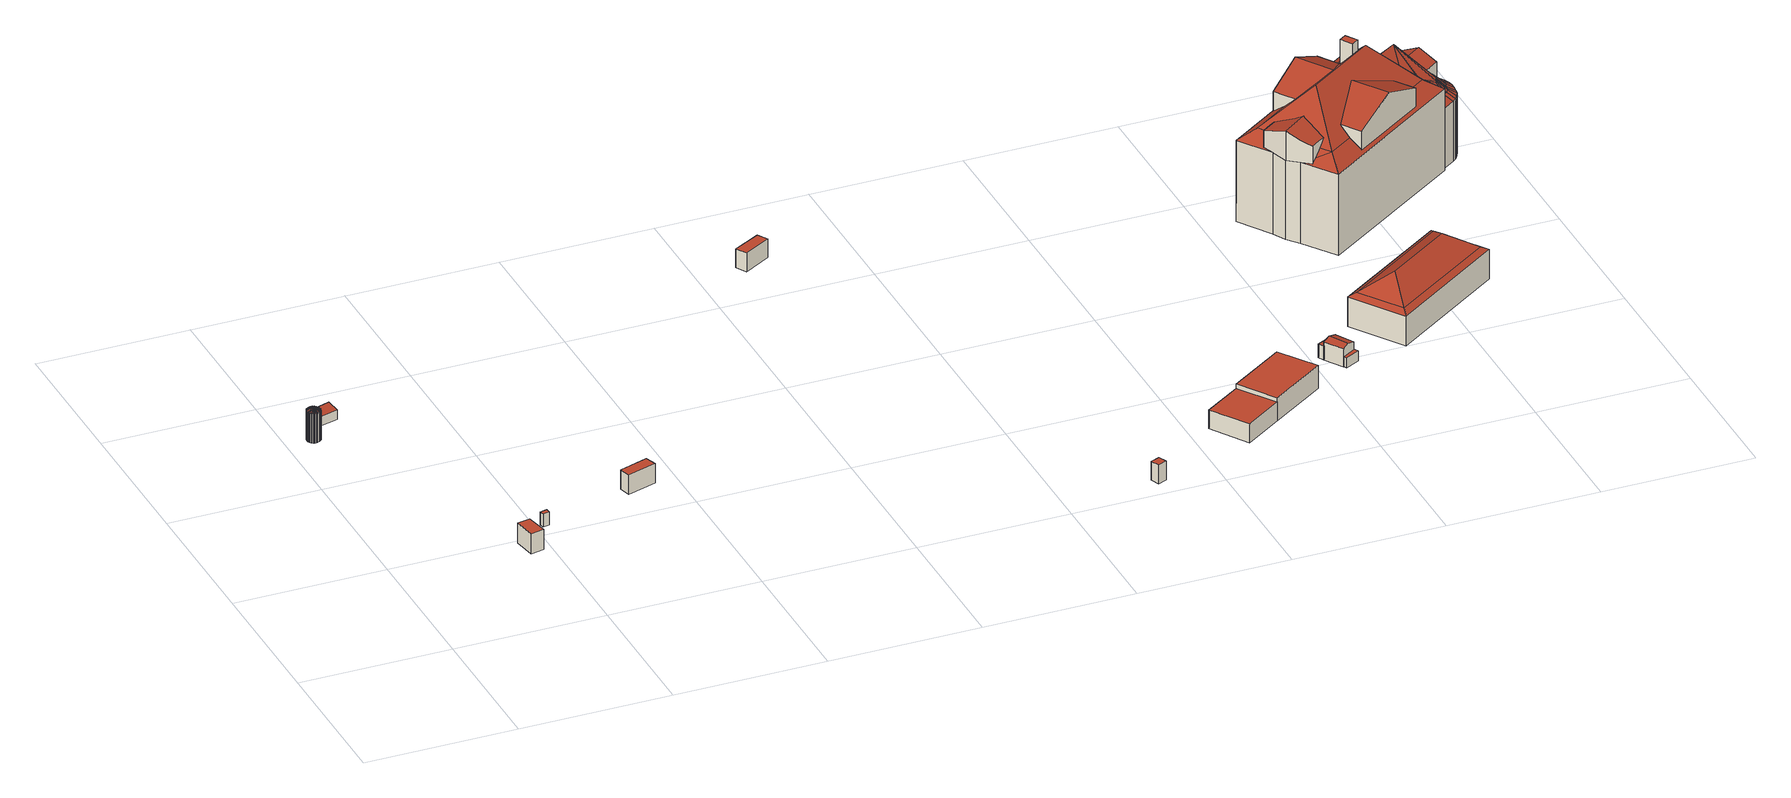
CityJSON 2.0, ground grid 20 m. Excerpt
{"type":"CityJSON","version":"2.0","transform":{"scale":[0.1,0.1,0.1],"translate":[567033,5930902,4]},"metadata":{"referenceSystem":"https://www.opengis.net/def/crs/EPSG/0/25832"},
"CityObjects":{
"building1":{"type":"Building","attributes":{"Grundfläche 2D":"2.288042","Grundhöhe NN":"8.356"},"geometry":[{"type":"Solid","lod":"3","boundaries":[[[[0,1,2]],[[0,3,1]],[[0,2,4]],[[0,4,5]],[[0,5,6]],[[0,6,7]],[[0,7,8]],[[0,8,9]],[[0,9,10]],[[0,10,11]],[[0,11,12]],[[0,12,13]],[[0,13,14]],[[0,14,15]],[[0,15,16]],[[0,16,17]],[[0,17,18]],[[0,18,19]],[[0,19,20]],[[0,20,21]],[[0,21,22]],[[0,22,23]],[[0,23,24]],[[0,24,25]],[[0,25,26]],[[0,26,27]],[[0,27,28]],[[0,28,29]],[[0,29,30]],[[0,30,31]],[[0,31,32]],[[0,32,33]],[[0,33,34]],[[0,34,35]],[[0,35,36]],[[0,36,37]],[[0,37,38]],[[0,38,39]],[[0,39,40]],[[0,40,3]],[[41,42,2,1]],[[42,43,4,2]],[[44,41,1,3]],[[45,46,40,39]],[[46,44,3,40]],[[43,47,5,4]],[[47,48,6,5]],[[48,49,7,6]],[[49,50,8,7]],[[50,51,9,8]],[[51,52,10,9]],[[52,53,11,10]],[[53,54,12,11]],[[54,55,13,12]],[[55,56,14,13]],[[56,57,15,14]],[[57,58,16,15]],[[58,59,17,16]],[[59,60,18,17]],[[60,61,19,18]],[[61,62,20,19]],[[62,63,21,20]],[[63,64,22,21]],[[64,65,23,22]],[[65,66,24,23]],[[66,67,25,24]],[[67,68,26,25]],[[68,69,27,26]],[[69,70,28,27]],[[70,71,29,28]],[[71,72,30,29]],[[72,73,31,30]],[[73,74,32,31]],[[74,75,33,32]],[[75,76,34,33]],[[76,77,35,34]],[[77,78,36,35]],[[78,79,37,36]],[[79,80,38,37]],[[80,45,39,38]],[[75,74,73,72,71,70,69,68,67,66,65,64,63,62,61,60,59,58,57,56,55,54,53,52,51,50,49,48,47,43,42,41,44,46,45,80,79,78,77,76]]]],"semantics":{"surfaces":[{"type":"RoofSurface"},{"type":"WallSurface"},{"type":"GroundSurface"}],"values":[[0,0,0,0,0,0,0,0,0,0,0,0,0,0,0,0,0,0,0,0,0,0,0,0,0,0,0,0,0,0,0,0,0,0,0,0,0,0,0,0,1,1,1,1,1,1,1,1,1,1,1,1,1,1,1,1,1,1,1,1,1,1,1,1,1,1,1,1,1,1,1,1,1,1,1,1,1,1,1,1,2]]}}]},
"building2":{"type":"Building","attributes":{"Grundfläche 2D":"4.906124","Grundhöhe NN":"8.386"},"geometry":[{"type":"Solid","lod":"3","boundaries":[[[[81,82,83,84]],[[85,86,84,83]],[[86,87,81,84]],[[87,88,82,81]],[[88,85,83,82]],[[88,87,86,85]]]],"semantics":{"surfaces":[{"type":"RoofSurface"},{"type":"WallSurface"},{"type":"GroundSurface"}],"values":[[0,1,1,1,1,2]]}}]},
"building3":{"type":"Building","attributes":{"Grundfläche 2D":"5.289794","Grundhöhe NN":"8.117"},"geometry":[{"type":"Solid","lod":"3","boundaries":[[[[89,90,91,92]],[[93,94,92,91]],[[94,95,89,92]],[[95,96,90,89]],[[96,93,91,90]],[[96,95,94,93]]]],"semantics":{"surfaces":[{"type":"RoofSurface"},{"type":"WallSurface"},{"type":"GroundSurface"}],"values":[[0,1,1,1,1,2]]}}]},
"building4":{"type":"Building","attributes":{"Grundfläche 2D":"0.561024","Grundhöhe NN":"8.333"},"geometry":[{"type":"Solid","lod":"3","boundaries":[[[[97,98,99,100]],[[101,102,100,99]],[[102,103,97,100]],[[103,104,98,97]],[[104,101,99,98]],[[104,103,102,101]]]],"semantics":{"surfaces":[{"type":"RoofSurface"},{"type":"WallSurface"},{"type":"GroundSurface"}],"values":[[0,1,1,1,1,2]]}}]},
"building5":{"type":"Building","attributes":{"Grundfläche 2D":"6.463064","Grundhöhe NN":"8.228"},"geometry":[{"type":"Solid","lod":"3","boundaries":[[[[105,106,107,108]],[[109,110,108,107]],[[110,111,105,108]],[[111,112,106,105]],[[112,109,107,106]],[[112,111,110,109]]]],"semantics":{"surfaces":[{"type":"RoofSurface"},{"type":"WallSurface"},{"type":"GroundSurface"}],"values":[[0,1,1,1,1,2]]}}]},
"building6":{"type":"Building","attributes":{"Grundfläche 2D":"6.432009","Grundhöhe NN":"7.682"},"geometry":[{"type":"Solid","lod":"3","boundaries":[[[[113,114,115,116]],[[117,118,116,115]],[[118,119,113,116]],[[119,120,114,113]],[[120,117,115,114]],[[120,119,118,117]]]],"semantics":{"surfaces":[{"type":"RoofSurface"},{"type":"WallSurface"},{"type":"GroundSurface"}],"values":[[0,1,1,1,1,2]]}}]},
"building7":{"type":"Building","attributes":{"Grundfläche 2D":"1.590785","Grundhöhe NN":"5.026"},"geometry":[{"type":"Solid","lod":"3","boundaries":[[[[121,122,123,124]],[[125,126,124,123]],[[126,127,121,124]],[[127,128,122,121]],[[128,125,123,122]],[[128,127,126,125]]]],"semantics":{"surfaces":[{"type":"RoofSurface"},{"type":"WallSurface"},{"type":"GroundSurface"}],"values":[[0,1,1,1,1,2]]}}]},
"building8":{"type":"Building","attributes":{"Grundfläche 2D":"86.899957","Grundhöhe NN":"4.821"},"geometry":[{"type":"Solid","lod":"3","boundaries":[[[[129,130,131,132]],[[133,134,135,136]],[[132,131,137,138]],[[129,132,138,139]],[[130,129,139,140]],[[135,131,130,136]],[[136,130,140,141,133]],[[134,133,141,142]],[[134,142,137,131,135]],[[142,141,140,139,138,137]]]],"semantics":{"surfaces":[{"type":"RoofSurface"},{"type":"WallSurface"},{"type":"GroundSurface"}],"values":[[0,0,1,1,1,1,1,1,1,2]]}}]},
"building9":{"type":"Building","attributes":{"Grundfläche 2D":"1.658803","Grundhöhe NN":"4.783"},"geometry":[{"type":"Solid","lod":"3","boundaries":[[[[143,144,145,146]],[[144,143,147,148]],[[145,144,148,149]],[[146,145,149,150]],[[143,146,150,147]],[[148,147,150,149]]]],"semantics":{"surfaces":[{"type":"RoofSurface"},{"type":"WallSurface"},{"type":"GroundSurface"}],"values":[[0,1,1,1,1,2]]}}]},
"building10":{"type":"Building","attributes":{"Grundfläche 2D":"6.116574","Grundhöhe NN":"4.805"},"geometry":[{"type":"Solid","lod":"3","boundaries":[[[[151,152,153,154]],[[155,152,151,156]],[[154,153,147,157]],[[156,151,154,157,158]],[[155,156,158,148]],[[147,153,152,155,148]],[[157,147,148,158]]]],"semantics":{"surfaces":[{"type":"RoofSurface"},{"type":"WallSurface"},{"type":"GroundSurface"}],"values":[[0,0,1,1,1,1,2]]}}]},
"building11":{"type":"Building","attributes":{"Grundfläche 2D":"1.258649","Grundhöhe NN":"4.889"},"geometry":[{"type":"Solid","lod":"3","boundaries":[[[[159,160,161,162]],[[160,159,163,164]],[[161,160,164,165]],[[162,161,165,166]],[[159,162,166,163]],[[164,163,166,165]]]],"semantics":{"surfaces":[{"type":"RoofSurface"},{"type":"WallSurface"},{"type":"GroundSurface"}],"values":[[0,1,1,1,1,2]]}}]},
"building12":{"type":"Building","attributes":{"Grundfläche 2D":"151.495396","Grundhöhe NN":"4.526"},"geometry":[{"type":"Solid","lod":"3","boundaries":[[[[167,168,169,170]],[[171,167,170,172]],[[168,173,174,169]],[[173,171,172,174]],[[175,176,172,170]],[[175,169,174,176]],[[176,174,172]],[[175,170,169]],[[168,167,177,178]],[[173,168,178,179]],[[171,173,179,180]],[[167,171,180,177]],[[179,178,177,180]]]],"semantics":{"surfaces":[{"type":"RoofSurface"},{"type":"WallSurface"},{"type":"GroundSurface"}],"values":[[0,0,0,0,0,0,0,0,1,1,1,1,2]]}}]},
"building13":{"type":"Building","attributes":{"Grundfläche 2D":"419.954166","Grundhöhe NN":"4.056"},"children":["building13-1"],"geometry":[{"type":"Solid","lod":"3","boundaries":[[[[181,182,183,184,185,186]],[[187,188,185,184,189,190]],[[191,192,193,194,195]],[[196,197,192,191]],[[198,199,200,201,202]],[[203,204,205,201,200,206,207,208]],[[209,207,206,210,211]],[[212,213,208,207,214,215,201,205,216,217,218,219,220,221]],[[222,213,212,221,220,219,223,224]],[[216,225,223,219,218,217]],[[226,227,228,229,230,231,232]],[[233,234,235,236,237,230,229,238]],[[239,240,241]],[[242,241,240,243,244]],[[245,246,247]],[[248,249,246]],[[248,250,249]],[[190,189,184,183,182,251,250,248,252,253]],[[248,254,255]],[[256,257,254]],[[258,259,260,261]],[[259,262,263,260]],[[263,262,264,265,266]],[[264,267,268,265]],[[269,270,268,267]],[[269,271,272,270]],[[271,273,274,272]],[[273,275,276,274]],[[275,277,278,276]],[[279,280,281,282,278,277,283,284]],[[283,285,286,284]],[[286,285,287,288,289]],[[287,290,291,288]],[[290,292,293,291]],[[292,294,295,293]],[[294,296,297,295]],[[296,298,299,297]],[[298,300,301,299]],[[300,302,303,301]],[[302,304,305,303]],[[304,242,244,305]],[[244,246,305]],[[247,246,244]],[[305,246,303]],[[293,306,307,291]],[[288,291,307,308]],[[289,288,308,309]],[[289,250,286]],[[309,310,289]],[[310,250,289]],[[286,250,284]],[[250,251,279,284]],[[278,282,253,252]],[[278,252,276]],[[252,311,276]],[[311,312,276]],[[265,268,313,314]],[[315,246,249,316]],[[310,309,308,307,306,249,250]],[[317,318,312,311,252,255]],[[313,319,255,254,314]],[[243,240,320,199,245,247,244]],[[248,246,245]],[[256,254,248]],[[261,260,257,256,321,322]],[[266,265,314,254,263]],[[260,263,254,257]],[[248,255,252]],[[274,276,312,318]],[[272,274,318,317]],[[319,270,272,317,255]],[[268,270,319,313]],[[303,246,301]],[[301,315,299]],[[246,315,301]],[[297,299,315,316]],[[295,297,316,249]],[[293,295,249,306]],[[323,324,325,326,327]],[[328,329,330,324,323,331,332,333]],[[334,321,335,336,332,331]],[[337,325,324]],[[333,332,215,214,324,330,338,196,191,195,194]],[[248,336,335]],[[339,336,248]],[[248,198,202,339]],[[201,215,202]],[[202,215,339]],[[339,215,336]],[[336,215,332]],[[232,231,230,237,236,235,337,324,214,207,209]],[[340,341,342,343]],[[251,182,181,186,280,279]],[[253,282,281,188,187,190]],[[186,185,188,281,280]],[[197,329,328,193,192]],[[194,193,328,333]],[[338,330,329,197,196]],[[213,222,224,203,208]],[[217,216,205,204,225,216]],[[225,204,203,224,223]],[[227,226,232,209,211]],[[227,211,210,344,229,228]],[[238,229,344,327,326,233]],[[235,234,233,326,325,337]],[[340,343,345,346]],[[341,340,346,347]],[[342,341,347,348]],[[239,241,242,349,350,351]],[[242,304,352,349]],[[199,198,248,245]],[[256,248,335,321]],[[259,258,353,354]],[[262,259,354,355]],[[264,262,355,356]],[[267,264,356,357]],[[269,267,357,358]],[[271,269,358,359]],[[273,271,359,360]],[[275,273,360,361]],[[277,275,361,362]],[[283,277,362,363]],[[285,283,363,364]],[[287,285,364,365]],[[290,287,365,366]],[[292,290,366,367]],[[294,292,367,368]],[[296,294,368,369]],[[298,296,369,370]],[[300,298,370,371]],[[302,300,371,372]],[[304,302,372,352]],[[323,327,373,374]],[[327,344,375,373]],[[210,206,376,377]],[[344,210,377,375]],[[331,323,374,378]],[[322,321,334,331,378,353,258,261]],[[351,379,200,199,320,240,239]],[[342,348,376,206,200,379,345,343]],[[351,350,349,352,372,371,370,369,368,367,366,365,364,363,362,361,360,359,358,357,356,355,354,353,378,374,373,375,377,376,348,347,346,345,379]]]],"semantics":{"surfaces":[{"type":"RoofSurface"},{"type":"WallSurface"},{"type":"GroundSurface"}],"values":[[0,0,0,0,0,0,0,0,0,0,0,0,0,0,0,0,0,0,0,0,0,0,0,0,0,0,0,0,0,0,0,0,0,0,0,0,0,0,0,0,0,0,0,0,0,0,0,0,0,0,0,0,0,0,0,0,0,0,0,0,0,0,0,0,0,0,0,0,0,0,0,0,0,0,0,0,0,0,0,0,0,0,0,0,0,0,0,0,0,0,0,0,1,1,1,1,1,1,1,1,1,1,1,1,1,1,1,1,1,1,1,1,1,1,1,1,1,1,1,1,1,1,1,1,1,1,1,1,1,1,1,1,1,1,1,1,1,1,1,1,2]]}}]},
"building13-1":{"type":"BuildingInstallation","parents":["building13"],"geometry":[{"type":"MultiSurface","lod":"3","boundaries":[[[380,381,382,383]],[[383,382,384,385]],[[380,383,385,386]],[[381,380,386,387]],[[382,381,387,384]]],"semantics":{"surfaces":[{"type":"RoofSurface"},{"type":"WallSurface"}],"values":[0,1,1,1,1]}}]}
},
"vertices":[
[9,444,89],[8,453,85],[7,453,85],[9,453,85],[5,452,85],[4,451,85],[3,451,85],[2,450,85],[1,448,85],[1,447,85],[1,446,85],[0,445,85],[1,443,85],[1,442,85],[1,441,85],[2,440,85],[3,438,85],[4,438,85],[5,437,85],[6,436,85],[7,436,85],[9,436,85],[10,436,85],[11,436,85],[13,437,85],[14,437,85],[15,438,85],[16,439,85],[17,440,85],[17,442,85],[17,443,85],[18,444,85],[17,445,85],[17,447,85],[17,448,85],[16,449,85],[15,450,85],[14,451,85],[13,452,85],[12,452,85],[11,453,85],[8,453,44],[7,453,44],[5,452,44],[9,453,44],[12,452,44],[11,453,44],[4,451,44],[3,451,44],[2,450,44],[1,448,44],[1,447,44],[1,446,44],[0,445,44],[1,443,44],[1,442,44],[1,441,44],[2,440,44],[3,438,44],[4,438,44],[5,437,44],[6,436,44],[7,436,44],[9,436,44],[10,436,44],[11,436,44],[13,437,44],[14,437,44],[15,438,44],[16,439,44],[17,440,44],[17,442,44],[17,443,44],[18,444,44],[17,445,44],[17,447,44],[17,448,44],[16,449,44],[15,450,44],[14,451,44],[13,452,44],
[53,476,57],[49,492,60],[19,483,60],[23,468,57],[19,483,44],[23,468,44],[53,476,44],[49,492,44],
[164,108,69],[158,137,69],[141,134,69],[146,104,69],[141,134,41],[146,104,41],[164,108,41],[158,137,41],
[191,155,61],[190,161,61],[181,159,61],[182,153,61],[181,159,43],[182,153,43],[191,155,43],[190,161,43],
[345,196,69],[340,211,69],[302,199,69],[306,184,69],[302,199,42],[306,184,42],[345,196,42],[340,211,42],
[675,630,63],[667,643,63],[631,624,63],[639,610,63],[631,624,37],[639,610,37],[675,630,37],[667,643,37],
[912,21,36],[917,9,36],[929,14,36],[924,25,36],[929,14,10],[924,25,10],[912,21,10],[917,9,10],
[1055,57,34],[1105,91,34],[1072,139,34],[1023,106,34],[1179,141,40],[1146,189,40],[1072,139,40],[1105,91,40],[1072,139,8],[1023,106,8],[1055,57,8],[1105,91,8],[1179,141,8],[1146,189,8],
[1211,199,27],[1230,209,27],[1226,216,27],[1207,206,27],[1211,199,8],[1230,209,8],[1226,216,8],[1207,206,8],
[1234,179,36],[1220,204,36],[1211,199,33],[1226,174,33],[1230,209,33],[1244,185,33],[1226,174,8],[1244,185,8],
[1226,174,23],[1228,169,23],[1247,179,23],[1244,185,23],[1226,174,9],[1228,169,9],[1247,179,9],[1244,185,9],
[1269,263,46],[1316,195,46],[1318,206,51],[1280,261,51],[1421,366,46],[1419,356,51],[1467,298,46],[1457,300,51],[1326,252,75],[1411,310,75],[1269,263,5],[1316,195,5],[1467,298,5],[1421,366,5],
[1493,656,108],[1491,654,108],[1494,644,113],[1498,629,120],[1524,647,120],[1510,667,108],[1521,614,108],[1538,626,108],[1510,620,113],[1519,613,108],[1390,537,167],[1420,493,167],[1469,527,143],[1452,552,143],[1395,538,165],[1354,484,143],[1371,460,143],[1458,645,114],[1458,646,114],[1437,676,114],[1433,650,129],[1451,624,129],[1309,584,117],[1389,639,117],[1398,626,129],[1244,544,114],[1269,537,129],[1318,571,129],[1279,522,129],[1273,501,114],[1267,514,115],[1338,560,149],[1327,558,144],[1337,519,183],[1427,580,183],[1406,613,144],[1407,613,144],[1403,607,147],[1379,567,167],[1371,566,163],[1356,563,157],[1318,571,144],[1349,612,167],[1309,584,144],[1389,639,144],[1279,522,139],[1267,514,139],[1273,501,144],[1282,483,152],[1315,506,152],[1307,511,148],[1286,527,139],[1306,457,139],[1319,466,139],[1326,470,139],[1318,496,148],[1315,504,151],[1295,468,144],[1439,673,84],[1445,664,91],[1456,685,84],[1458,687,84],[1462,675,91],[1464,677,91],[1458,645,115],[1472,666,104],[1469,665,104],[1478,616,152],[1481,666,104],[1491,659,104],[1493,656,104],[1523,612,104],[1521,614,104],[1523,592,104],[1526,600,104],[1499,586,115],[1521,589,104],[1518,558,84],[1536,571,84],[1528,579,91],[1512,567,91],[1541,575,84],[1533,583,91],[1545,581,84],[1536,587,91],[1534,585,91],[1548,587,84],[1537,591,91],[1549,593,84],[1538,596,91],[1550,600,84],[1539,601,91],[1550,608,84],[1539,606,91],[1549,614,84],[1538,611,91],[1546,621,84],[1536,615,91],[1504,663,91],[1510,667,86],[1538,626,86],[1532,622,91],[1509,675,84],[1500,668,91],[1506,680,84],[1497,672,91],[1501,683,84],[1494,674,91],[1496,673,91],[1497,686,84],[1491,676,91],[1492,688,84],[1488,678,91],[1486,690,84],[1484,679,91],[1480,691,84],[1479,680,91],[1474,691,84],[1475,680,91],[1468,690,84],[1470,679,91],[1465,689,84],[1468,679,91],[1462,688,84],[1466,678,91],[1484,666,104],[1485,665,104],[1487,664,104],[1488,663,104],[1490,661,104],[1525,609,104],[1526,606,104],[1525,595,104],[1524,593,104],[1476,667,104],[1478,667,104],[1527,602,104],[1526,605,104],[1526,598,104],[1453,654,104],[1499,585,114],[1505,578,104],[1326,424,114],[1329,451,129],[1311,460,120],[1306,457,115],[1295,468,113],[1469,527,117],[1371,460,117],[1361,473,129],[1519,556,114],[1493,563,129],[1460,540,129],[1518,558,114],[1499,586,114],[1476,588,129],[1319,466,129],[1354,484,142],[1447,595,152],[1352,631,43],[1329,616,43],[1335,607,48],[1358,622,48],[1282,483,111],[1358,622,1],[1352,631,1],[1329,616,1],[1335,607,1],[1458,687,1],[1456,685,1],[1439,673,1],[1462,688,1],[1518,558,1],[1536,571,1],[1541,575,1],[1545,581,1],[1548,587,1],[1549,593,1],[1550,600,1],[1550,608,1],[1549,614,1],[1546,621,1],[1509,675,1],[1506,680,1],[1501,683,1],[1497,686,1],[1492,688,1],[1486,690,1],[1480,691,1],[1474,691,1],[1468,690,1],[1465,689,1],[1295,468,1],[1326,424,1],[1282,483,1],[1244,544,1],[1273,501,1],[1519,556,1],[1437,676,1],
[1419,586,189],[1409,601,189],[1400,595,189],[1410,580,189],[1400,595,155],[1410,580,174],[1419,586,174],[1409,601,156]
]}
